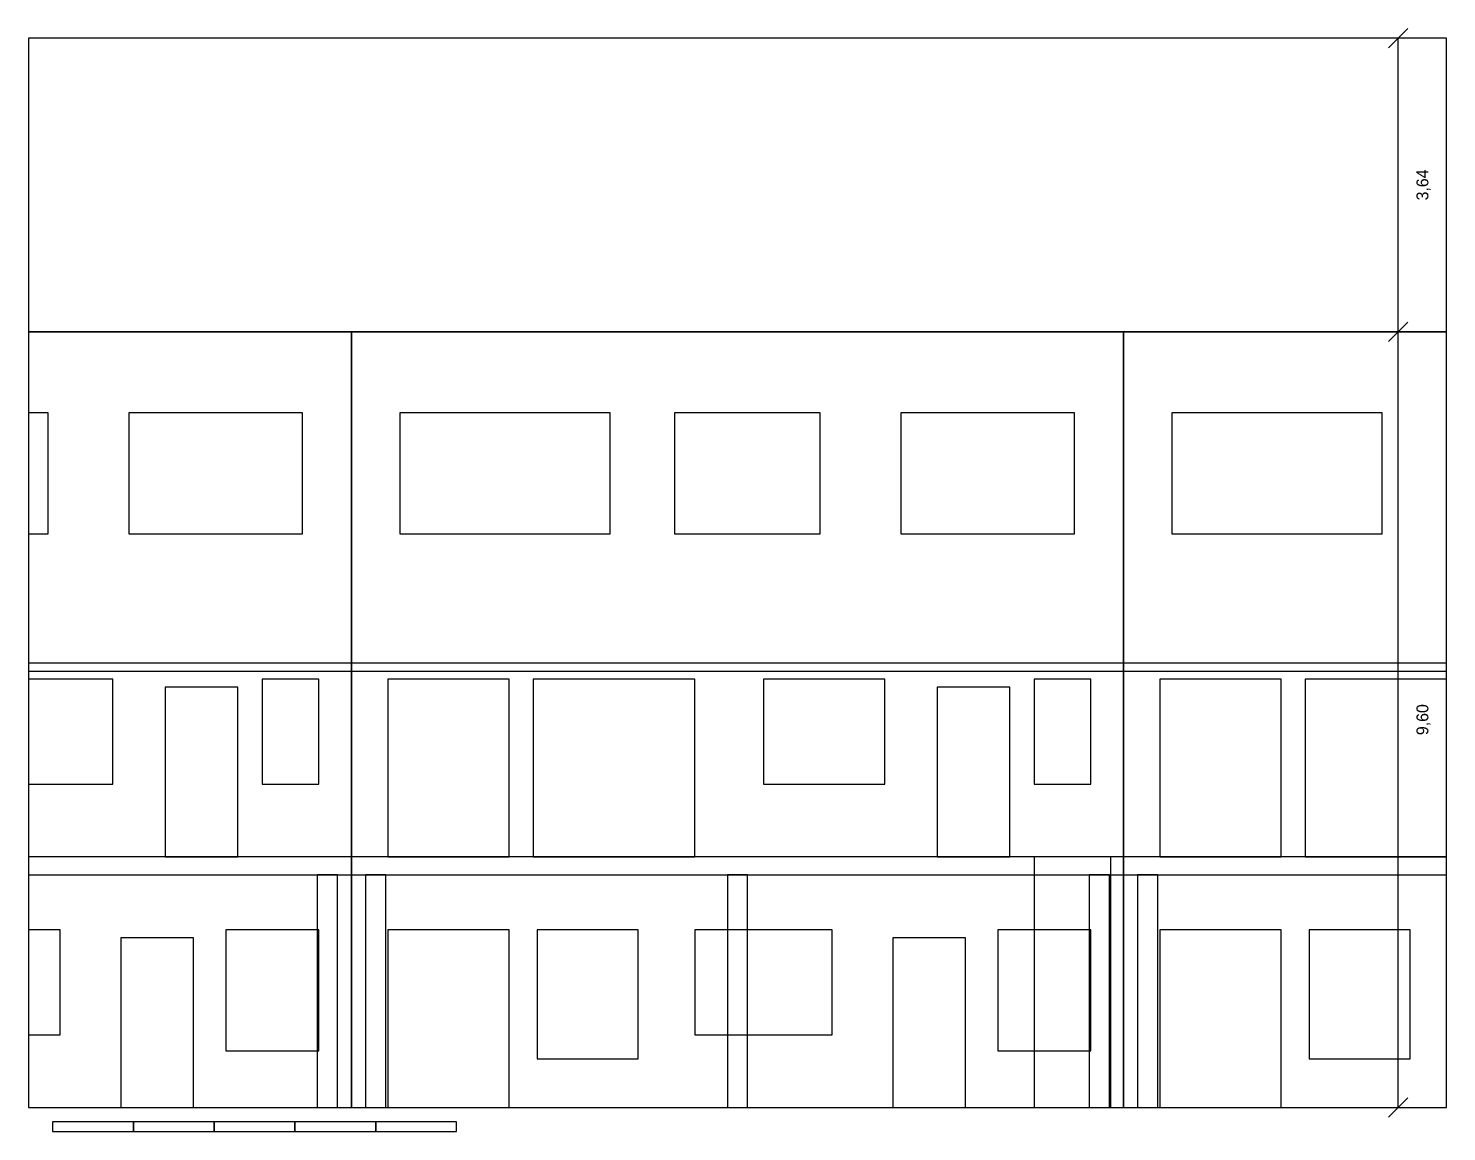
# Model space of a CAD drawing. Header units: metres. Extents: x -5.8 to 80.3, y 15.5 to 55.6.
# Drawn here: x 62.72 to 80.28, y 15.46 to 29.12 of the extents above; entities that cross this region are included whole.
import ezdxf
from ezdxf.enums import TextEntityAlignment as Align

# ---------------------------------------------------------------- set-up
doc = ezdxf.new("R2010")
doc.units = ezdxf.units.M
doc.layers.add('GORUNUS', color=8, linetype='Continuous')
doc.layers.add('OLCU', color=3, linetype='Continuous')

msp = doc.modelspace()

# ---------------------------------------------------------------- linework, layer by layer
at = {"layer": 'GORUNUS'}
for points in [[(80.278, 25.36), (80.278, 28.997), (62.722, 28.997), (62.722, 25.36), (80.278, 25.36)], [(66.722, 15.76), (66.722, 25.36), (62.722, 25.36), (62.722, 15.76), (66.722, 15.76)], [(76.278, 15.76), (76.278, 25.36), (66.722, 25.36), (66.722, 15.76), (76.278, 15.76)], [(80.278, 15.76), (80.278, 25.36), (76.278, 25.36), (76.278, 15.76), (80.278, 15.76)], [(62.967, 22.86), (62.967, 24.36), (62.722, 24.36), (62.722, 22.86), (62.967, 22.86)], [(66.117, 22.86), (66.117, 24.36), (63.967, 24.36), (63.967, 22.86), (66.117, 22.86)], [(69.922, 22.86), (69.922, 24.36), (67.322, 24.36), (67.322, 22.86), (69.922, 22.86)], [(72.522, 22.86), (72.522, 24.36), (70.722, 24.36), (70.722, 22.86), (72.522, 22.86)], [(75.672, 22.86), (75.672, 24.36), (73.522, 24.36), (73.522, 22.86), (75.672, 22.86)], [(79.478, 22.86), (79.478, 24.36), (76.878, 24.36), (76.878, 22.86), (79.478, 22.86)], [(66.722, 21.16), (66.722, 21.26), (62.722, 21.26), (62.722, 21.16), (66.722, 21.16)], [(76.278, 21.16), (76.278, 21.26), (66.722, 21.26), (66.722, 21.16), (76.278, 21.16)], [(80.278, 21.16), (80.278, 21.26), (76.278, 21.26), (76.278, 21.16), (80.278, 21.16)], [(63.767, 19.76), (63.767, 21.06), (62.722, 21.06), (62.722, 19.76), (63.767, 19.76)], [(65.317, 18.86), (65.317, 20.96), (64.417, 20.96), (64.417, 18.86), (65.317, 18.86)], [(66.317, 19.76), (66.317, 21.06), (65.617, 21.06), (65.617, 19.76), (66.317, 19.76)], [(68.672, 18.86), (68.672, 21.06), (67.172, 21.06), (67.172, 18.86), (68.672, 18.86)], [(70.972, 18.86), (70.972, 21.06), (68.972, 21.06), (68.972, 18.86), (70.972, 18.86)], [(73.322, 19.76), (73.322, 21.06), (71.822, 21.06), (71.822, 19.76), (73.322, 19.76)], [(74.872, 18.86), (74.872, 20.96), (73.972, 20.96), (73.972, 18.86), (74.872, 18.86)], [(75.872, 19.76), (75.872, 21.06), (75.172, 21.06), (75.172, 19.76), (75.872, 19.76)], [(78.228, 18.86), (78.228, 21.06), (76.728, 21.06), (76.728, 18.86), (78.228, 18.86)], [(80.278, 18.86), (80.278, 21.06), (78.528, 21.06), (78.528, 18.86), (80.278, 18.86)], [(66.722, 18.64), (66.722, 18.86), (62.722, 18.86), (62.722, 18.64), (66.722, 18.64)], [(76.278, 18.64), (76.278, 18.86), (66.722, 18.86), (66.722, 18.64), (76.278, 18.64)], [(76.122, 15.76), (76.122, 18.86), (75.172, 18.86), (75.172, 15.76), (76.122, 15.76)], [(80.278, 18.64), (80.278, 18.86), (76.278, 18.86), (76.278, 18.64), (80.278, 18.64)], [(66.547, 15.76), (66.547, 18.64), (66.297, 18.64), (66.297, 15.76), (66.547, 15.76)], [(67.147, 15.76), (67.147, 18.64), (66.897, 18.64), (66.897, 15.76), (67.147, 15.76)], [(71.625, 15.76), (71.625, 18.64), (71.375, 18.64), (71.375, 15.76), (71.625, 15.76)], [(76.103, 15.76), (76.103, 18.64), (75.853, 18.64), (75.853, 15.76), (76.103, 15.76)], [(76.703, 15.76), (76.703, 18.64), (76.453, 18.64), (76.453, 15.76), (76.703, 15.76)], [(63.117, 16.66), (63.117, 17.96), (62.722, 17.96), (62.722, 16.66), (63.117, 16.66)], [(66.317, 16.46), (66.317, 17.96), (65.167, 17.96), (65.167, 16.46), (66.317, 16.46)], [(68.672, 15.76), (68.672, 17.96), (67.172, 17.96), (67.172, 15.76), (68.672, 15.76)], [(70.272, 16.36), (70.272, 17.96), (69.022, 17.96), (69.022, 16.36), (70.272, 16.36)], [(72.672, 16.66), (72.672, 17.96), (70.972, 17.96), (70.972, 16.66), (72.672, 16.66)], [(75.872, 16.46), (75.872, 17.96), (74.722, 17.96), (74.722, 16.46), (75.872, 16.46)], [(78.228, 15.76), (78.228, 17.96), (76.728, 17.96), (76.728, 15.76), (78.228, 15.76)], [(79.828, 16.36), (79.828, 17.96), (78.578, 17.96), (78.578, 16.36), (79.828, 16.36)], [(64.767, 15.76), (64.767, 17.86), (63.867, 17.86), (63.867, 15.76), (64.767, 15.76)], [(74.322, 15.76), (74.322, 17.86), (73.422, 17.86), (73.422, 15.76), (74.322, 15.76)]]:
    msp.add_lwpolyline(points, close=True, dxfattribs=at)
msp.add_lwpolyline([(62.722, 15.76), (80.278, 15.76)], dxfattribs=at)
at = {"layer": 'OLCU'}
for points in [[(79.558, 28.877), (79.798, 29.117)], [(79.678, 25.36), (79.678, 28.997)], [(79.558, 25.24), (79.798, 25.48)], [(79.558, 25.24), (79.798, 25.48)], [(79.678, 15.76), (79.678, 25.36)], [(79.558, 15.64), (79.798, 15.88)]]:
    msp.add_lwpolyline(points, dxfattribs=at)
for points in [[(64.022, 15.46), (64.022, 15.58), (63.022, 15.58), (63.022, 15.46), (64.022, 15.46)], [(65.022, 15.46), (65.022, 15.58), (64.022, 15.58), (64.022, 15.46), (65.022, 15.46)], [(66.022, 15.46), (66.022, 15.58), (65.022, 15.58), (65.022, 15.46), (66.022, 15.46)], [(67.022, 15.46), (67.022, 15.58), (66.022, 15.58), (66.022, 15.46), (67.022, 15.46)], [(68.022, 15.46), (68.022, 15.58), (67.022, 15.58), (67.022, 15.46), (68.022, 15.46)]]:
    msp.add_lwpolyline(points, close=True, dxfattribs=at)

# ---------------------------------------------------------------- texts
for s, p in [('3,64', (79.978, 27.179)), ('9,60', (79.978, 20.56))]:
    msp.add_text(s, height=0.1473, rotation=90, dxfattribs=at).set_placement(p, align=Align.MIDDLE_CENTER)

doc.saveas('drawing.dxf')
